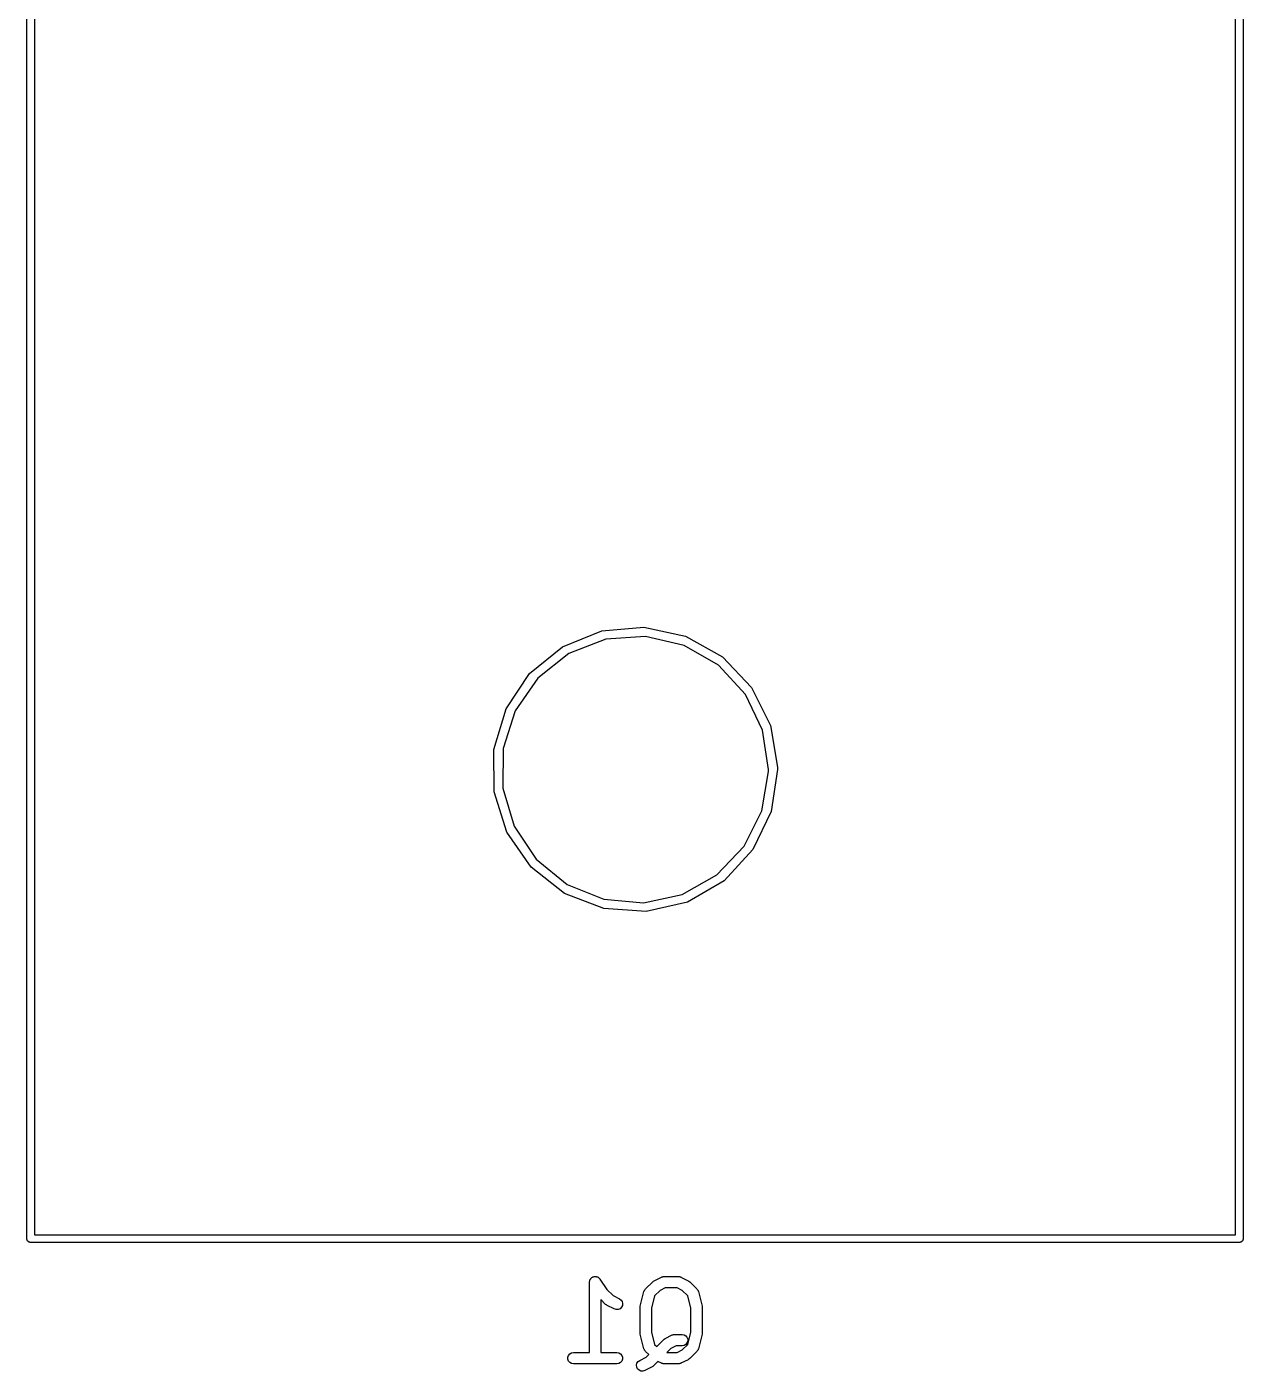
# Model space of a CAD drawing. Extents: x 98.6 to 179.6, y -142.3 to -46.5.
# Drawn here: x 163.57 to 179.57, y -132.42 to -114.74 of the extents above; entities that cross this region are included whole.
import ezdxf

# ---------------------------------------------------------------- set-up
doc = ezdxf.new("R2010")
doc.units = 0
doc.header["$MEASUREMENT"] = 0
doc.layers.add('BLACK', color=7, linetype='CONTINUOUS')

msp = doc.modelspace()

# ---------------------------------------------------------------- linework, layer by layer
at = {"layer": 'BLACK', "linetype": 'CONTINUOUS'}
for p, q in [((163.566, -130.669), (163.566, -109.737)), ((163.666, -109.778), (163.666, -130.628)), ((179.466, -130.628), (179.466, -109.778)), ((179.566, -109.719), (179.566, -130.687)), ((170.612, -122.894), (171.128, -122.685)), ((171.128, -122.685), (171.684, -122.637)), ((171.684, -122.637), (172.229, -122.754)), ((171.183, -122.795), (170.696, -122.984)), ((171.704, -122.758), (171.183, -122.795)), ((172.212, -122.876), (171.704, -122.758)), ((172.229, -122.754), (172.715, -123.026)), ((170.179, -123.246), (170.612, -122.894)), ((170.696, -122.984), (170.287, -123.307)), ((172.663, -123.138), (172.212, -122.876)), ((172.715, -123.026), (173.1, -123.43)), ((173.018, -123.522), (172.663, -123.138)), ((169.869, -123.71), (170.179, -123.246)), ((170.287, -123.307), (169.99, -123.736)), ((173.243, -123.992), (173.018, -123.522)), ((173.1, -123.43), (173.349, -123.929)), ((169.71, -124.244), (169.869, -123.71)), ((169.99, -123.736), (169.833, -124.233)), ((173.321, -124.508), (173.243, -123.992)), ((173.349, -123.929), (173.441, -124.479)), ((169.714, -124.801), (169.71, -124.244)), ((169.833, -124.233), (169.829, -124.755)), ((173.235, -125.05), (173.321, -124.536)), ((173.321, -124.536), (173.321, -124.508)), ((173.441, -124.508), (173.358, -125.059)), ((173.441, -124.479), (173.441, -124.508)), ((169.882, -125.333), (169.714, -124.801)), ((169.829, -124.755), (169.978, -125.255)), ((173.002, -125.517), (173.235, -125.05)), ((173.358, -125.059), (173.117, -125.562)), ((170.199, -125.792), (169.882, -125.333)), ((169.978, -125.255), (170.268, -125.689)), ((170.268, -125.689), (170.673, -126.019)), ((172.642, -125.895), (173.002, -125.517)), ((173.117, -125.562), (172.738, -125.971)), ((170.637, -126.137), (170.199, -125.792)), ((170.673, -126.019), (171.156, -126.215)), ((172.186, -126.15), (172.642, -125.895)), ((172.738, -125.971), (172.256, -126.251)), ((171.157, -126.338), (170.637, -126.137)), ((171.156, -126.215), (171.676, -126.26)), ((171.676, -126.26), (172.186, -126.15)), ((171.713, -126.377), (171.157, -126.338)), ((172.256, -126.251), (171.713, -126.377)), ((163.666, -130.628), (179.466, -130.628)), ((163.566, -130.687), (163.566, -130.669)), ((163.568, -130.691), (163.566, -130.687)), ((163.568, -130.695), (163.568, -130.691)), ((163.571, -130.699), (163.568, -130.695)), ((163.572, -130.703), (163.571, -130.699)), ((163.575, -130.707), (163.572, -130.703)), ((163.577, -130.711), (163.575, -130.707)), ((163.581, -130.713), (163.577, -130.711)), ((163.583, -130.717), (163.581, -130.713)), ((163.587, -130.719), (163.583, -130.717)), ((163.591, -130.722), (163.587, -130.719)), ((163.595, -130.723), (163.591, -130.722)), ((163.599, -130.726), (163.595, -130.723)), ((163.603, -130.726), (163.599, -130.726)), ((163.607, -130.728), (163.603, -130.726)), ((179.525, -130.728), (163.607, -130.728)), ((179.529, -130.726), (179.525, -130.728)), ((179.533, -130.726), (179.529, -130.726)), ((179.537, -130.723), (179.533, -130.726)), ((179.541, -130.722), (179.537, -130.723)), ((179.545, -130.719), (179.541, -130.722)), ((179.549, -130.717), (179.545, -130.719)), ((179.551, -130.713), (179.549, -130.717)), ((179.555, -130.711), (179.551, -130.713)), ((179.557, -130.707), (179.555, -130.711)), ((179.56, -130.703), (179.557, -130.707)), ((179.561, -130.699), (179.56, -130.703)), ((179.564, -130.695), (179.561, -130.699)), ((179.566, -130.687), (179.564, -130.691)), ((179.564, -130.691), (179.564, -130.695)), ((170.967, -131.25), (170.968, -131.246)), ((170.967, -132.175), (170.967, -131.25)), ((170.968, -131.242), (170.97, -131.234)), ((170.968, -131.246), (170.968, -131.242)), ((170.97, -131.234), (170.972, -131.225)), ((170.972, -131.225), (170.974, -131.221)), ((170.974, -131.221), (170.975, -131.217)), ((170.975, -131.217), (170.98, -131.21)), ((170.98, -131.21), (170.985, -131.202)), ((170.985, -131.202), (170.988, -131.2)), ((170.988, -131.2), (170.99, -131.196)), ((170.99, -131.196), (170.998, -131.191)), ((170.998, -131.191), (171.005, -131.185)), ((171.005, -131.185), (171.009, -131.184)), ((171.009, -131.184), (171.012, -131.182)), ((171.012, -131.182), (171.021, -131.18)), ((171.021, -131.18), (171.029, -131.177)), ((171.029, -131.177), (171.033, -131.177)), ((171.033, -131.177), (171.037, -131.176)), ((171.037, -131.176), (171.046, -131.177)), ((171.046, -131.177), (171.055, -131.177)), ((171.055, -131.177), (171.059, -131.178)), ((171.059, -131.178), (171.063, -131.178)), ((171.063, -131.178), (171.071, -131.182)), ((171.071, -131.182), (171.08, -131.185)), ((171.08, -131.185), (171.083, -131.188)), ((171.083, -131.188), (171.087, -131.19)), ((171.087, -131.19), (171.093, -131.196)), ((171.093, -131.196), (171.1, -131.202)), ((171.1, -131.202), (171.102, -131.206)), ((171.102, -131.206), (171.105, -131.209)), ((171.105, -131.209), (171.196, -131.345)), ((171.196, -131.345), (171.277, -131.427)), ((171.694, -131.351), (171.699, -131.346)), ((171.699, -131.346), (171.703, -131.34)), ((171.703, -131.34), (171.799, -131.245)), ((171.799, -131.245), (171.809, -131.238)), ((171.809, -131.238), (171.818, -131.231)), ((171.818, -131.231), (171.913, -131.183)), ((171.965, -131.325), (171.896, -131.36)), ((171.913, -131.183), (171.918, -131.182)), ((171.918, -131.182), (171.921, -131.18)), ((171.921, -131.18), (171.93, -131.178)), ((171.93, -131.178), (171.938, -131.176)), ((171.938, -131.176), (171.943, -131.176)), ((171.943, -131.176), (171.947, -131.175)), ((171.947, -131.175), (172.137, -131.175)), ((172.12, -131.325), (171.965, -131.325)), ((172.188, -131.36), (172.12, -131.325)), ((172.137, -131.175), (172.142, -131.176)), ((172.142, -131.176), (172.146, -131.176)), ((172.146, -131.176), (172.154, -131.178)), ((172.154, -131.178), (172.163, -131.18)), ((172.163, -131.18), (172.167, -131.182)), ((172.167, -131.182), (172.171, -131.183)), ((172.171, -131.183), (172.266, -131.231)), ((172.266, -131.231), (172.276, -131.238)), ((172.276, -131.238), (172.286, -131.245)), ((172.286, -131.245), (172.381, -131.34)), ((172.381, -131.34), (172.385, -131.346)), ((172.385, -131.346), (172.39, -131.351)), ((171.18, -131.542), (171.117, -131.479)), ((171.117, -131.479), (171.117, -132.175)), ((171.277, -131.427), (171.361, -131.469)), ((171.361, -131.469), (171.382, -131.485)), ((171.382, -131.485), (171.397, -131.506)), ((171.397, -131.506), (171.403, -131.532)), ((171.636, -131.566), (171.684, -131.375)), ((171.684, -131.375), (171.687, -131.368)), ((171.687, -131.368), (171.689, -131.362)), ((171.689, -131.362), (171.692, -131.357)), ((171.692, -131.357), (171.694, -131.351)), ((171.824, -131.432), (171.784, -131.593)), ((171.896, -131.36), (171.824, -131.432)), ((172.26, -131.432), (172.188, -131.36)), ((172.301, -131.593), (172.26, -131.432)), ((172.39, -131.351), (172.392, -131.357)), ((172.392, -131.357), (172.396, -131.362)), ((172.396, -131.362), (172.398, -131.368)), ((172.398, -131.368), (172.401, -131.375)), ((172.401, -131.375), (172.448, -131.566)), ((171.189, -131.548), (171.18, -131.542)), ((171.199, -131.556), (171.189, -131.548)), ((171.294, -131.603), (171.199, -131.556)), ((171.319, -131.611), (171.294, -131.603)), ((171.345, -131.609), (171.319, -131.611)), ((171.369, -131.599), (171.345, -131.609)), ((171.388, -131.581), (171.369, -131.599)), ((171.4, -131.557), (171.388, -131.581)), ((171.403, -131.532), (171.4, -131.557)), ((171.634, -131.584), (171.635, -131.575)), ((171.634, -131.917), (171.634, -131.584)), ((171.635, -131.575), (171.636, -131.566)), ((171.784, -131.593), (171.784, -131.908)), ((172.301, -131.908), (172.301, -131.593)), ((172.448, -131.566), (172.449, -131.575)), ((172.449, -131.575), (172.451, -131.584)), ((172.451, -131.584), (172.451, -131.917)), ((171.635, -131.926), (171.634, -131.917)), ((171.636, -131.935), (171.635, -131.926)), ((171.684, -132.126), (171.636, -131.935)), ((171.784, -131.908), (171.824, -132.069)), ((171.852, -132.097), (171.942, -132.007)), ((171.942, -132.007), (171.951, -132)), ((171.951, -132), (171.961, -131.993)), ((171.961, -131.993), (172.056, -131.945)), ((172.056, -131.945), (172.06, -131.944)), ((172.06, -131.944), (172.064, -131.942)), ((172.064, -131.942), (172.073, -131.94)), ((172.073, -131.94), (172.081, -131.938)), ((172.081, -131.938), (172.086, -131.938)), ((172.086, -131.938), (172.09, -131.937)), ((172.09, -131.937), (172.185, -131.937)), ((172.185, -131.937), (172.211, -131.942)), ((172.211, -131.942), (172.233, -131.955)), ((172.233, -131.955), (172.25, -131.975)), ((172.25, -132.05), (172.233, -132.07)), ((172.25, -131.975), (172.259, -131.999)), ((172.259, -132.025), (172.25, -132.05)), ((172.259, -131.999), (172.259, -132.025)), ((172.26, -132.069), (172.301, -131.908)), ((172.448, -131.935), (172.401, -132.126)), ((172.449, -131.926), (172.448, -131.935)), ((172.451, -131.917), (172.449, -131.926)), ((170.683, -132.237), (170.692, -132.213)), ((170.692, -132.213), (170.708, -132.193)), ((170.708, -132.193), (170.731, -132.18)), ((170.731, -132.18), (170.756, -132.175)), ((170.756, -132.175), (170.967, -132.175)), ((171.117, -132.175), (171.328, -132.175)), ((171.328, -132.175), (171.354, -132.18)), ((171.354, -132.18), (171.376, -132.193)), ((171.376, -132.193), (171.393, -132.213)), ((171.393, -132.213), (171.402, -132.237)), ((171.687, -132.132), (171.684, -132.126)), ((171.689, -132.139), (171.687, -132.132)), ((171.692, -132.144), (171.689, -132.139)), ((171.694, -132.15), (171.692, -132.144)), ((171.699, -132.155), (171.694, -132.15)), ((171.703, -132.161), (171.699, -132.155)), ((171.746, -132.203), (171.703, -132.161)), ((171.712, -132.236), (171.746, -132.203)), ((171.824, -132.069), (171.852, -132.097)), ((172.039, -132.122), (171.985, -132.175)), ((171.985, -132.175), (172.12, -132.175)), ((172.108, -132.087), (172.039, -132.122)), ((172.185, -132.087), (172.108, -132.087)), ((172.12, -132.175), (172.188, -132.141)), ((172.211, -132.083), (172.185, -132.087)), ((172.188, -132.141), (172.26, -132.069)), ((172.233, -132.07), (172.211, -132.083)), ((172.381, -132.161), (172.286, -132.256)), ((172.385, -132.155), (172.381, -132.161)), ((172.39, -132.15), (172.385, -132.155)), ((172.392, -132.144), (172.39, -132.15)), ((172.396, -132.139), (172.392, -132.144)), ((172.398, -132.132), (172.396, -132.139)), ((172.401, -132.126), (172.398, -132.132)), ((170.683, -132.263), (170.683, -132.237)), ((170.692, -132.288), (170.683, -132.263)), ((170.708, -132.308), (170.692, -132.288)), ((170.731, -132.321), (170.708, -132.308)), ((170.756, -132.325), (170.731, -132.321)), ((171.328, -132.325), (170.756, -132.325)), ((171.354, -132.321), (171.328, -132.325)), ((171.376, -132.308), (171.354, -132.321)), ((171.393, -132.288), (171.376, -132.308)), ((171.402, -132.263), (171.393, -132.288)), ((171.402, -132.237), (171.402, -132.263)), ((171.586, -132.341), (171.592, -132.316)), ((171.589, -132.367), (171.586, -132.341)), ((171.601, -132.39), (171.589, -132.367)), ((171.592, -132.316), (171.607, -132.294)), ((171.62, -132.408), (171.601, -132.39)), ((171.607, -132.294), (171.628, -132.279)), ((171.644, -132.419), (171.62, -132.408)), ((171.628, -132.279), (171.712, -132.236)), ((171.79, -132.365), (171.695, -132.413)), ((171.8, -132.358), (171.79, -132.365)), ((171.81, -132.351), (171.8, -132.358)), ((171.867, -132.294), (171.81, -132.351)), ((171.913, -132.317), (171.867, -132.294)), ((171.918, -132.319), (171.913, -132.317)), ((171.921, -132.321), (171.918, -132.319)), ((171.93, -132.322), (171.921, -132.321)), ((171.938, -132.325), (171.93, -132.322)), ((171.943, -132.325), (171.938, -132.325)), ((171.947, -132.325), (171.943, -132.325)), ((172.137, -132.325), (171.947, -132.325)), ((172.142, -132.325), (172.137, -132.325)), ((172.146, -132.325), (172.142, -132.325)), ((172.154, -132.322), (172.146, -132.325)), ((172.163, -132.321), (172.154, -132.322)), ((172.167, -132.319), (172.163, -132.321)), ((172.171, -132.317), (172.167, -132.319)), ((172.266, -132.27), (172.171, -132.317)), ((172.276, -132.263), (172.266, -132.27)), ((172.286, -132.256), (172.276, -132.263)), ((171.67, -132.42), (171.644, -132.419)), ((171.695, -132.413), (171.67, -132.42))]:
    msp.add_line(p, q, dxfattribs=at)

doc.saveas('drawing.dxf')
